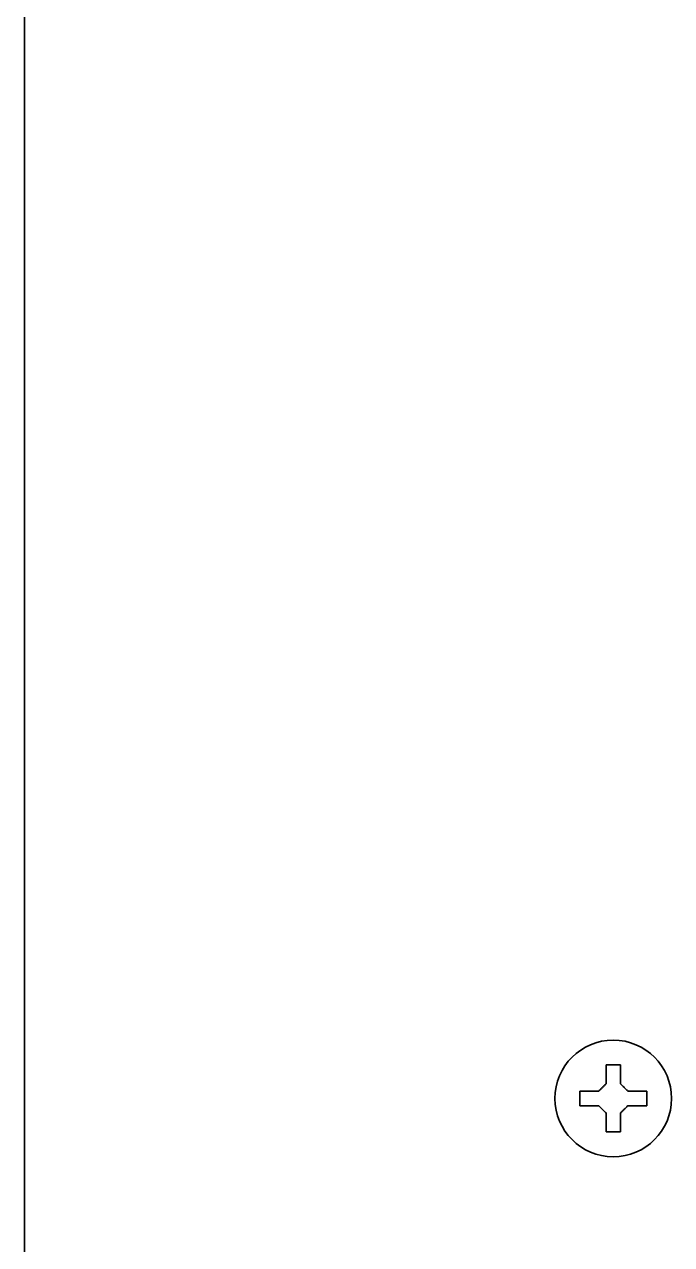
# Model space of a CAD drawing. Header units: inches. Extents: x 786 to 5593, y 691 to 5024.
# Drawn here: x 787.2 to 831.6, y 2863.5 to 2947.2 of the extents above; entities that cross this region are included whole.
import ezdxf

# ---------------------------------------------------------------- set-up
doc = ezdxf.new("R2010")
doc.units = ezdxf.units.IN
doc.layers.add('1', color=7, linetype='Continuous', true_color=0xffffff)

msp = doc.modelspace()

# ---------------------------------------------------------------- linework, layer by layer
at = {"layer": '1', "color": 7, "linetype": 'Continuous', "lineweight": 35}
for p, q in [((787.22, 2768.156), (787.22, 3482.856)), ((827.12, 2875.856), (827.62, 2875.856)), ((827.62, 2875.856), (828.12, 2875.856)), ((827.62, 2871.256), (827.12, 2871.256)), ((828.12, 2871.256), (827.62, 2871.256))]:
    msp.add_line(p, q, dxfattribs=at)
msp.add_circle((827.62, 2873.556), 4, dxfattribs=at)
for points in [[(827.12, 2874.556), (827.12, 2874.611), (827.12, 2874.719), (827.12, 2874.88), (827.12, 2875.039), (827.12, 2875.195), (827.12, 2875.346), (827.12, 2875.503), (827.12, 2875.669), (827.12, 2875.792), (827.12, 2875.856)], [(825.32, 2873.056), (825.32, 2873.223), (825.32, 2873.556), (825.32, 2873.89), (825.32, 2874.056)], [(826.62, 2874.056), (826.646, 2874.082), (826.697, 2874.134), (826.771, 2874.207), (826.843, 2874.279), (826.913, 2874.349), (826.982, 2874.418), (827.051, 2874.487), (827.097, 2874.533), (827.12, 2874.556)], [(828.12, 2874.556), (828.144, 2874.533), (828.191, 2874.485), (828.263, 2874.414), (828.334, 2874.342), (828.406, 2874.271), (828.477, 2874.199), (828.548, 2874.128), (828.596, 2874.08), (828.62, 2874.056)], [(828.62, 2874.056), (828.674, 2874.056), (828.782, 2874.056), (828.944, 2874.056), (829.103, 2874.056), (829.258, 2874.056), (829.41, 2874.056), (829.567, 2874.056), (829.733, 2874.056), (829.856, 2874.056), (829.92, 2874.056)], [(829.92, 2874.056), (829.92, 2873.89), (829.92, 2873.556), (829.92, 2873.223), (829.92, 2873.056)], [(826.62, 2873.056), (826.566, 2873.056), (826.458, 2873.056), (826.296, 2873.056), (826.137, 2873.056), (825.982, 2873.056), (825.83, 2873.056), (825.674, 2873.056), (825.507, 2873.056), (825.384, 2873.056), (825.32, 2873.056)], [(827.12, 2872.556), (827.096, 2872.58), (827.049, 2872.628), (826.977, 2872.699), (826.906, 2872.77), (826.835, 2872.842), (826.763, 2872.913), (826.692, 2872.985), (826.644, 2873.033), (826.62, 2873.056)], [(828.62, 2873.056), (828.594, 2873.03), (828.543, 2872.979), (828.469, 2872.905), (828.397, 2872.834), (828.327, 2872.764), (828.258, 2872.694), (828.189, 2872.625), (828.143, 2872.579), (828.12, 2872.556)], [(828.12, 2872.556), (828.12, 2872.502), (828.12, 2872.394), (828.12, 2872.232), (828.12, 2872.074), (828.12, 2871.918), (828.12, 2871.766), (828.12, 2871.61), (828.12, 2871.444), (828.12, 2871.32), (828.12, 2871.256)]]:
    msp.add_open_spline(points, degree=3, dxfattribs=at)
for points in [[(828.12, 2875.856), (828.12, 2875.654), (828.12, 2875.444), (828.12, 2875.119), (828.12, 2875.009), (828.12, 2874.785), (828.12, 2874.672), (828.12, 2874.556)], [(825.32, 2874.056), (825.523, 2874.056), (825.733, 2874.056), (826.058, 2874.056), (826.168, 2874.056), (826.391, 2874.056), (826.505, 2874.056), (826.62, 2874.056)], [(829.92, 2873.056), (829.717, 2873.056), (829.507, 2873.056), (829.182, 2873.056), (829.072, 2873.056), (828.849, 2873.056), (828.735, 2873.056), (828.62, 2873.056)], [(827.12, 2871.256), (827.12, 2871.459), (827.12, 2871.669), (827.12, 2871.994), (827.12, 2872.104), (827.12, 2872.328), (827.12, 2872.441), (827.12, 2872.556)]]:
    msp.add_open_spline(points, degree=3, knots=[0, 0, 0, 0, 0.5, 0.5, 0.75, 0.75, 1, 1, 1, 1], dxfattribs=at)

doc.saveas('drawing.dxf')
